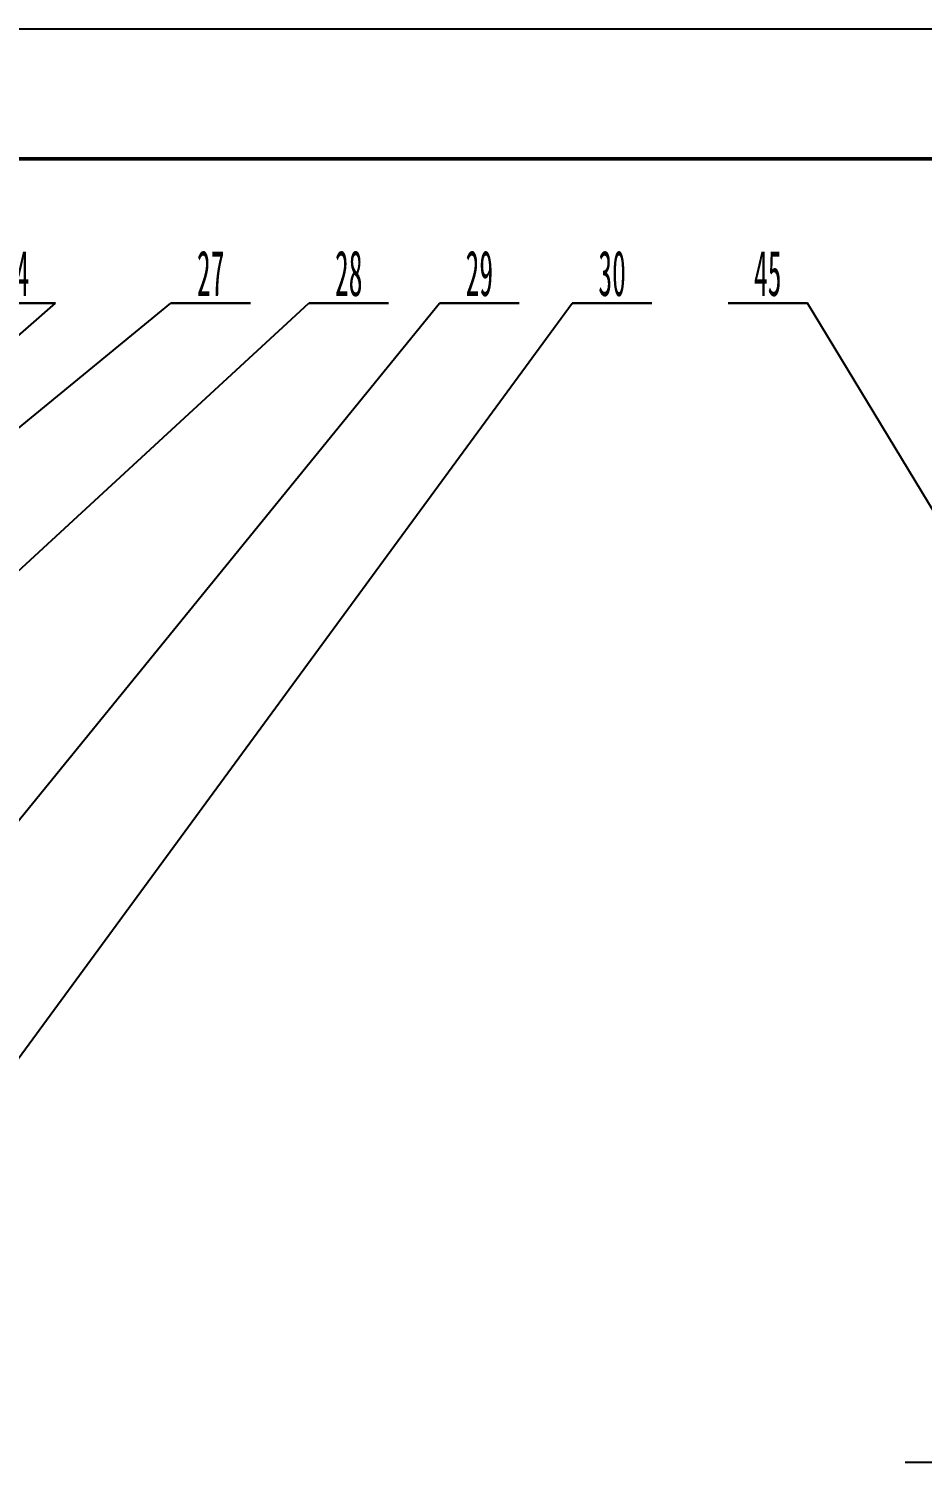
# Model space of a CAD drawing. Header units: millimetres. Extents: x 0 to 1189, y 0 to 841.
# Drawn here: x 599.9 to 737.4, y 620.4 to 841 of the extents above; entities that cross this region are included whole.
import ezdxf

# ---------------------------------------------------------------- set-up
doc = ezdxf.new("R2010")
doc.units = ezdxf.units.MM
doc.linetypes.add('CENTERX2', pattern=[20.32, 12.7, -2.54, 2.54, -2.54])
for name, color, linetype in [('中心线', 1, 'CENTERX2'), ('符号', 4, 'Continuous'), ('细实线', 7, 'Continuous')]:
    doc.layers.add(name, color=color, linetype=linetype)
doc.layers.add('粗实线', color=255, linetype='Continuous', lineweight=50)
doc.styles.add('SLDTEXTSTYLE5', font='TXT', dxfattribs={"width": 0.44421})
doc.dimstyles.new('SLDDIMSTYLE1', dxfattribs={"dimtxt": 0.18, "dimasz": 0.8, "dimexe": 0, "dimexo": 0.0625, "dimgap": 0, "dimtad": 0, "dimtih": 1, "dimtoh": 1, "dimdec": 0, "dimrnd": 1e-09, "dimzin": 0, "dimdsep": 46, "dimtxsty": 'Standard', "dimblk1": 'DOT', "dimblk2": 'DOT', "dimsah": 1, "dimcen": 0.09, "dimadec": 0, "dimazin": 0, "dimtfac": 0.8, "dimtdec": 0, "dimtofl": 0, "dimtmove": 0, "dimatfit": 3, "dimldrblk": 'DOT', "dimfxl": 0, "dimfrac": 2, "dimtolj": 1, "dimtzin": 0, "dimarcsym": 0})

# ---------------------------------------------------------------- blocks, each defined once
blk = doc.blocks.new('SW_NOTE_0_15')
at = {"layer": '符号', "color": 0}
for p, q in [((0, 0), (12.24, 0)), ((12.24, 0), (0, 0)), ((0, 0), (12.24, 0)), ((12.24, 0), (0, 0)), ((0, 0), (12.24, 0)), ((12.24, 0), (0, 0))]:
    blk.add_line(p, q, dxfattribs=at)
at = {"layer": '符号', "color": 0, "insert": (6.12, 8.12), "char_height": 7, "attachment_point": 2, "style": 'SLDTEXTSTYLE5'}
blk.add_mtext('27', dxfattribs=at)
blk = doc.blocks.new('_Dot')
at = {"color": 0, "linetype": 'ByBlock', "lineweight": -2}
blk.add_line((-0.5, 0), (-1, 0), dxfattribs=at)
at = {"color": 0, "linetype": 'ByBlock', "const_width": 0.5}
blk.add_lwpolyline([(-0.25, 0, 1), (0.25, 0, 1)], format="xyb", close=True, dxfattribs=at)
blk = doc.blocks.new('SW_NOTE_0_16')
at = {"layer": '符号', "color": 0}
for p, q in [((0, 0), (12.24, 0)), ((12.24, 0), (0, 0)), ((0, 0), (12.24, 0)), ((12.24, 0), (0, 0)), ((0, 0), (12.24, 0)), ((12.24, 0), (0, 0))]:
    blk.add_line(p, q, dxfattribs=at)
at = {"layer": '符号', "color": 0, "insert": (6.12, 8.12), "char_height": 7, "attachment_point": 2, "style": 'SLDTEXTSTYLE5'}
blk.add_mtext('28', dxfattribs=at)
blk = doc.blocks.new('SW_NOTE_0_17')
at = {"layer": '符号', "color": 0}
for p, q in [((0, 0), (12.24, 0)), ((12.24, 0), (0, 0)), ((0, 0), (12.24, 0)), ((12.24, 0), (0, 0)), ((0, 0), (12.24, 0)), ((12.24, 0), (0, 0))]:
    blk.add_line(p, q, dxfattribs=at)
at = {"layer": '符号', "color": 0, "insert": (6.12, 8.12), "char_height": 7, "attachment_point": 2, "style": 'SLDTEXTSTYLE5'}
blk.add_mtext('30', dxfattribs=at)
blk = doc.blocks.new('SW_NOTE_0_34')
at = {"layer": '符号', "color": 0}
for p, q in [((0, 0), (12.24, 0)), ((12.24, 0), (0, 0)), ((0, 0), (12.24, 0)), ((12.24, 0), (0, 0)), ((0, 0), (12.24, 0)), ((12.24, 0), (0, 0))]:
    blk.add_line(p, q, dxfattribs=at)
at = {"layer": '符号', "color": 0, "insert": (6.12, 8.12), "char_height": 7, "attachment_point": 2, "style": 'SLDTEXTSTYLE5'}
blk.add_mtext('29', dxfattribs=at)
blk = doc.blocks.new('SW_NOTE_0_35')
at = {"layer": '符号', "color": 0}
for p, q in [((-12.24, 0), (0, 0)), ((0, 0), (-12.24, 0)), ((-12.24, 0), (0, 0)), ((0, 0), (-12.24, 0)), ((-12.24, 0), (0, 0)), ((0, 0), (-12.24, 0))]:
    blk.add_line(p, q, dxfattribs=at)
at = {"layer": '符号', "color": 0, "insert": (-6.13, 8.12), "char_height": 7, "attachment_point": 2, "style": 'SLDTEXTSTYLE5'}
blk.add_mtext('64', dxfattribs=at)
blk = doc.blocks.new('SW_NOTE_0_88')
at = {"layer": '符号', "color": 0}
for p, q in [((-12.24, 0), (0, 0)), ((0, 0), (-12.24, 0)), ((-12.24, 0), (0, 0)), ((0, 0), (-12.24, 0)), ((-12.24, 0), (0, 0)), ((0, 0), (-12.24, 0))]:
    blk.add_line(p, q, dxfattribs=at)
at = {"layer": '符号', "color": 0, "insert": (-6.13, 8.12), "char_height": 7, "attachment_point": 2, "style": 'SLDTEXTSTYLE5'}
blk.add_mtext('45', dxfattribs=at)

msp = doc.modelspace()

# ---------------------------------------------------------------- linework, layer by layer
at = {"layer": '中心线'}
msp.add_line((734.7658, 620.4466), (810.8104, 620.4466), dxfattribs=at)
at = {"layer": '粗实线'}
msp.add_line((19.9495, 820.9821), (1168.9495, 820.9821), dxfattribs=at)
at = {"layer": '细实线'}
msp.add_line((-0.0505, 840.9821), (1188.9495, 840.9821), dxfattribs=at)

# ---------------------------------------------------------------- block references
at = {"layer": '符号'}
for name, p in [('SW_NOTE_0_35', (604.0084, 798.7483)), ('SW_NOTE_0_15', (621.7821, 798.7483)), ('SW_NOTE_0_16', (643.0201, 798.7483)), ('SW_NOTE_0_34', (663.1145, 798.7483)), ('SW_NOTE_0_17', (683.5356, 798.7483)), ('SW_NOTE_0_88', (719.7279, 798.7483))]:
    msp.add_blockref(name, p, dxfattribs=at)

# ---------------------------------------------------------------- leaders
for points in [[(429.253, 646.0173), (604.0084, 798.7483)], [(480.0251, 682.5187), (621.7821, 798.7483)], [(517.05, 682.6851), (643.0201, 798.7483)], [(557.1739, 668.5788), (663.1145, 798.7483)], [(577.0758, 653.6488), (683.5356, 798.7483)], [(794.6632, 674.9906), (719.7279, 798.7483)]]:
    msp.add_leader(points, dimstyle='SLDDIMSTYLE1', dxfattribs=at)

doc.saveas('drawing.dxf')
